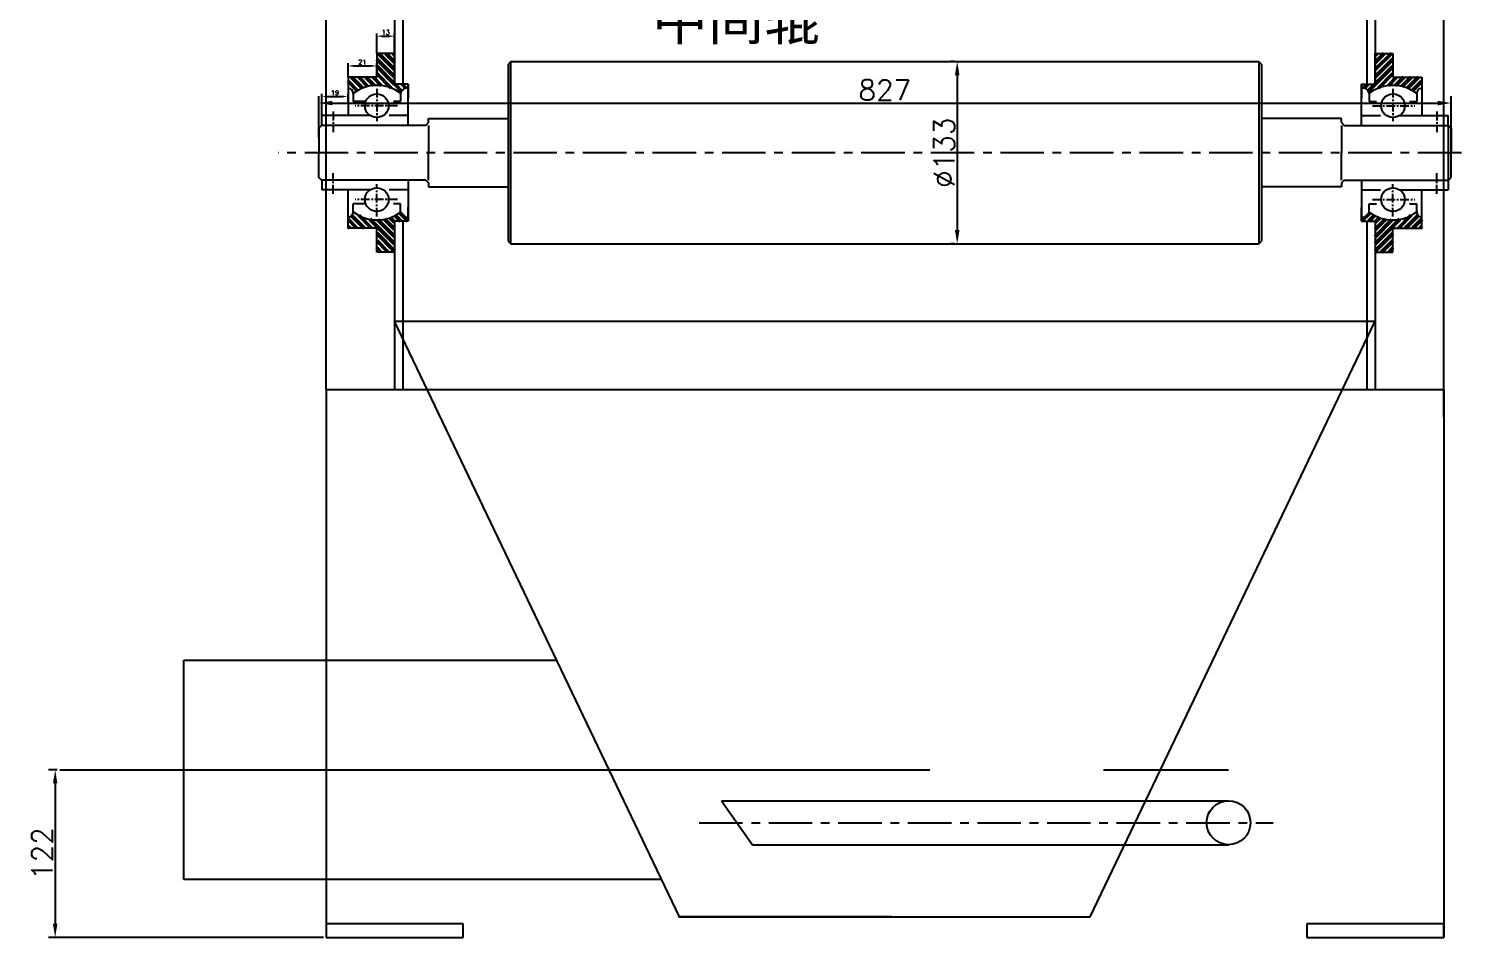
# Model space of a CAD drawing. Header units: inches. Extents: x -166203 to -65610, y -6981 to 11093.
# Drawn here: x -91319 to -90273, y 5191 to 5855 of the extents above; entities that cross this region are included whole.
import ezdxf

# ---------------------------------------------------------------- set-up
doc = ezdxf.new("R2010")
doc.units = ezdxf.units.IN
doc.header["$MEASUREMENT"] = 0
doc.linetypes.add('CENTERX2', pattern=[101.6, 63.5, -12.7, 12.7, -12.7])
doc.layers.get('0').update_dxf_attribs({"lineweight": 25})
doc.layers.get('Defpoints').update_dxf_attribs({"color": 5})
doc.layers.add('BODY', color=4, linetype='Continuous', lineweight=50)
doc.layers.add('中心线', color=1, linetype='CENTERX2')
doc.layers.add('细线', color=30, linetype='Continuous')
doc.styles.get("Standard").update_dxf_attribs({"font": 'txt.shx', "bigfont": 'whgtxt.shx'})
doc.dimstyles.get("Standard").update_dxf_attribs({"dimtxt": 15, "dimasz": 10, "dimexe": 5, "dimexo": 2, "dimgap": 2, "dimtad": 1, "dimdec": 0, "dimzin": 0, "dimdsep": 46, "dimtxsty": 'Standard', "dimcen": 0.09, "dimclrd": 4, "dimclre": 4, "dimclrt": 4, "dimadec": 1, "dimazin": 0, "dimtfac": 1, "dimtdec": 0, "dimtofl": 0, "dimtmove": 0, "dimatfit": 3, "dimfxl": 0, "dimtolj": 1, "dimtzin": 0, "dimarcsym": 0})
doc.dimstyles.new('副本 ISO-25$0', dxfattribs={"dimtxt": 3.5, "dimasz": 4, "dimexe": 2, "dimexo": 0, "dimgap": 1, "dimtad": 1, "dimdec": 0, "dimdsep": 46, "dimtxsty": 'Standard', "dimcen": 2.5, "dimclrd": 4, "dimclre": 4, "dimclrt": 4, "dimadec": 0, "dimazin": 0, "dimtfac": 1, "dimtdec": 0, "dimtmove": 0, "dimatfit": 3, "dimfxl": 0, "dimarcsym": 0})

# ---------------------------------------------------------------- blocks, each defined once
blk = doc.blocks.new('*D24')
at = {"color": 4, "lineweight": -2, "ltscale": 0.5}
for p, q in [((-91064.7, 5836.9), (-91064.7, 5851.5)), ((-91060.7, 5849.5), (-91055.7, 5849.5)), ((-91051.7, 5836.9), (-91051.7, 5851.5))]:
    blk.add_line(p, q, dxfattribs=at)
at = {"color": 4, "ltscale": 0.5}
for points in [[(-91060.7, 5850.2), (-91060.7, 5848.9), (-91064.7, 5849.5)], [(-91055.7, 5850.2), (-91055.7, 5848.9), (-91051.7, 5849.5)]]:
    blk.add_solid(points, dxfattribs=at)
at = {"layer": 'Defpoints', "color": 0, "ltscale": 0.5}
for p in [(-91051.7, 5849.5), (-91064.7, 5836.9), (-91051.7, 5836.9)]:
    blk.add_point(p, dxfattribs=at)
at = {"color": 4, "ltscale": 0.5, "insert": (-91058.2, 5852.3), "char_height": 3.5, "attachment_point": 5}
blk.add_mtext('13', dxfattribs=at)
blk = doc.blocks.new('*D25')
at = {"color": 4, "lineweight": -2, "ltscale": 0.5}
for p, q in [((-91085.7, 5819.5), (-91085.7, 5829.8)), ((-91081.7, 5827.8), (-91068.7, 5827.8)), ((-91064.7, 5819.5), (-91064.7, 5829.8))]:
    blk.add_line(p, q, dxfattribs=at)
at = {"color": 4, "ltscale": 0.5}
for points in [[(-91081.7, 5828.5), (-91081.7, 5827.1), (-91085.7, 5827.8)], [(-91068.7, 5828.5), (-91068.7, 5827.1), (-91064.7, 5827.8)]]:
    blk.add_solid(points, dxfattribs=at)
at = {"layer": 'Defpoints', "color": 0, "ltscale": 0.5}
for p in [(-91064.7, 5827.8), (-91085.7, 5819.5), (-91064.7, 5819.5)]:
    blk.add_point(p, dxfattribs=at)
at = {"color": 4, "ltscale": 0.5, "insert": (-91075.2, 5830.6), "char_height": 3.5, "attachment_point": 5}
blk.add_mtext('21', dxfattribs=at)
blk = doc.blocks.new('*D26')
at = {"color": 4, "lineweight": -2, "ltscale": 0.5}
for p, q in [((-91104.9, 5789.9), (-91104.9, 5807.5)), ((-91085.7, 5802.1), (-91085.7, 5807.5)), ((-91100.9, 5805.5), (-91089.7, 5805.5))]:
    blk.add_line(p, q, dxfattribs=at)
at = {"color": 4, "ltscale": 0.5}
for points in [[(-91100.9, 5806.1), (-91100.9, 5804.8), (-91104.9, 5805.5)], [(-91089.7, 5806.1), (-91089.7, 5804.8), (-91085.7, 5805.5)]]:
    blk.add_solid(points, dxfattribs=at)
at = {"layer": 'Defpoints', "color": 0, "ltscale": 0.5}
for p in [(-91085.7, 5805.5), (-91085.7, 5802.1), (-91104.9, 5789.9)]:
    blk.add_point(p, dxfattribs=at)
at = {"color": 4, "ltscale": 0.5, "insert": (-91095.3, 5808.2), "char_height": 3.5, "attachment_point": 5}
blk.add_mtext('19', dxfattribs=at)
blk = doc.blocks.new('*D48')
at = {"color": 4, "lineweight": -2, "ltscale": 0.5}
for p, q in [((-91298, 5313.8), (-91304.5, 5313.8)), ((-91299.5, 5303.8), (-91299.5, 5201.4)), ((-91103.7, 5191.4), (-91304.5, 5191.4))]:
    blk.add_line(p, q, dxfattribs=at)
at = {"color": 4, "ltscale": 0.5}
for points in [[(-91301.2, 5303.8), (-91297.9, 5303.8), (-91299.5, 5313.8)], [(-91301.2, 5201.4), (-91297.9, 5201.4), (-91299.5, 5191.4)]]:
    blk.add_solid(points, dxfattribs=at)
at = {"layer": 'Defpoints', "color": 0, "ltscale": 0.5}
for p in [(-91296, 5313.8), (-91299.5, 5191.4), (-91101.7, 5191.4)]:
    blk.add_point(p, dxfattribs=at)
at = {"color": 4, "ltscale": 0.5, "insert": (-91309, 5252.6), "char_height": 15, "attachment_point": 5, "rotation": 90}
blk.add_mtext('\\A1;122', dxfattribs=at)
blk = doc.blocks.new('*D51')
at = {"color": 4, "lineweight": -2, "ltscale": 0.5}
for p, q in [((-90642.9, 5830.9), (-90645.9, 5830.9)), ((-90640.9, 5820.9), (-90640.9, 5707.9)), ((-90642.9, 5697.9), (-90645.9, 5697.9))]:
    blk.add_line(p, q, dxfattribs=at)
at = {"color": 4, "ltscale": 0.5}
for points in [[(-90642.6, 5820.9), (-90639.2, 5820.9), (-90640.9, 5830.9)], [(-90642.6, 5707.9), (-90639.2, 5707.9), (-90640.9, 5697.9)]]:
    blk.add_solid(points, dxfattribs=at)
at = {"layer": 'Defpoints', "color": 0, "ltscale": 0.5}
for p in [(-90640.9, 5830.9), (-90640.9, 5697.9), (-90640.9, 5697.9)]:
    blk.add_point(p, dxfattribs=at)
at = {"color": 4, "ltscale": 0.5, "insert": (-90650.4, 5764.4), "char_height": 15, "attachment_point": 5, "rotation": 90}
blk.add_mtext('\\A1;%%C133', dxfattribs=at)
blk = doc.blocks.new('*D285')
at = {"color": 4, "lineweight": -2, "ltscale": 0.5}
for p, q in [((-91107.1, 5775.4), (-91107.1, 5805.7)), ((-91097.1, 5800.7), (-90290.2, 5800.7)), ((-90280.2, 5775.2), (-90280.2, 5805.7))]:
    blk.add_line(p, q, dxfattribs=at)
at = {"color": 4, "ltscale": 0.5}
for points in [[(-91097.1, 5802.3), (-91097.1, 5799), (-91107.1, 5800.7)], [(-90290.2, 5802.3), (-90290.2, 5799), (-90280.2, 5800.7)]]:
    blk.add_solid(points, dxfattribs=at)
at = {"layer": 'Defpoints', "color": 0, "ltscale": 0.5}
for p in [(-90280.2, 5800.7), (-91107.1, 5773.4), (-90280.2, 5773.2)]:
    blk.add_point(p, dxfattribs=at)
at = {"color": 4, "ltscale": 0.5, "insert": (-90693.7, 5810.2), "char_height": 15, "attachment_point": 5}
blk.add_mtext('\\A1;827', dxfattribs=at)

msp = doc.modelspace()

# ---------------------------------------------------------------- hatches: boundary and pattern name
at = {"layer": 'BODY', "ltscale": 0.5}
h = msp.add_hatch(dxfattribs=at)
h.set_pattern_fill('ANSI31', color=256, scale=30, style=0)
h.set_pattern_definition([(135, (-169658.805, 427.9583), (2.65165043, 2.65165043), [])])
h.paths.add_polyline_path([(-91047.3, 5807.8, -0.388218), (-91041.7, 5811.6), (-91041.7, 5814.4), (-91051.7, 5814.4), (-91051.7, 5836.9), (-91064.7, 5836.9), (-91064.7, 5819.5), (-91085.7, 5819.5), (-91085.7, 5811.2, -0.441219), (-91081.9, 5807.5, -0.341573)])
h.paths.add_polyline_path([(-91081.9, 5721.4, -0.441219), (-91085.7, 5717.6), (-91085.7, 5709.4), (-91064.7, 5709.4), (-91064.7, 5691.9), (-91051.7, 5691.9), (-91051.7, 5714.4), (-91041.7, 5714.4), (-91041.7, 5717.3, -0.388218), (-91047.3, 5721.1, -0.341573)])
h = msp.add_hatch(dxfattribs=at)
h.set_pattern_fill('ANSI31', color=256, scale=30, style=0)
h.set_pattern_definition([(45, (-11728.5155, 427.9583), (-2.65165043, 2.65165043), [])])
h.paths.add_polyline_path([(-90305.4, 5807.5, -0.441219), (-90301.7, 5811.2), (-90301.7, 5819.5), (-90322.7, 5819.5), (-90322.7, 5836.9), (-90335.7, 5836.9), (-90335.7, 5814.4), (-90345.7, 5814.4), (-90345.7, 5811.6, -0.388218), (-90340, 5807.8, -0.341573)])
h.paths.add_polyline_path([(-90340, 5721.1, -0.388218), (-90345.7, 5717.3), (-90345.7, 5714.4), (-90335.7, 5714.4), (-90335.7, 5691.9), (-90322.7, 5691.9), (-90322.7, 5709.4), (-90301.7, 5709.4), (-90301.7, 5717.6, -0.441219), (-90305.4, 5721.4, -0.341573)])

# ---------------------------------------------------------------- linework, layer by layer
at = {"ltscale": 0.04}
for p, q in [((-91051.7, 5836.9), (-91064.7, 5836.9)), ((-91051.7, 5836.9), (-91064.7, 5836.9)), ((-91064.7, 5836.9), (-91064.7, 5819.5)), ((-91051.7, 5814.4), (-91051.7, 5836.9)), ((-90335.7, 5814.4), (-90335.7, 5836.9)), ((-90335.7, 5836.9), (-90322.7, 5836.9)), ((-90335.7, 5836.9), (-90322.7, 5836.9)), ((-90322.7, 5836.9), (-90322.7, 5819.5)), ((-91085.7, 5819.5), (-91085.7, 5792)), ((-91064.7, 5819.5), (-91085.7, 5819.5)), ((-90322.7, 5819.5), (-90301.7, 5819.5)), ((-90301.7, 5819.5), (-90301.7, 5792)), ((-91081.9, 5807.5), (-91081.9, 5801.7)), ((-91041.7, 5814.4), (-91051.7, 5814.4)), ((-91047.3, 5807.8), (-91047.3, 5801.7)), ((-91041.7, 5784.4), (-91041.7, 5814.4)), ((-91041.7, 5814.4), (-91041.7, 5804.4)), ((-90345.7, 5784.4), (-90345.7, 5814.4)), ((-90345.7, 5814.4), (-90345.7, 5804.4)), ((-90345.7, 5814.4), (-90335.7, 5814.4)), ((-90340, 5807.8), (-90340, 5801.7)), ((-90305.4, 5807.5), (-90305.4, 5801.7)), ((-91072.7, 5801.7), (-91081.9, 5801.7)), ((-91047.3, 5801.7), (-91052.6, 5801.7)), ((-90340, 5801.7), (-90334.7, 5801.7)), ((-90310.6, 5801.7), (-90305.4, 5801.7)), ((-91069.8, 5791.7), (-91104.9, 5791.7)), ((-91104.9, 5784.4), (-91104.9, 5791.7)), ((-91041.7, 5791.7), (-91055.6, 5791.7)), ((-90360.3, 5786.4), (-90358.3, 5784.4)), ((-90345.7, 5791.7), (-90331.8, 5791.7)), ((-90317.6, 5791.7), (-90282.5, 5791.7)), ((-90282.5, 5784.4), (-90282.5, 5791.7)), ((-91107.1, 5782.4), (-91105.1, 5784.4)), ((-91107.1, 5782.4), (-91107.1, 5764.4)), ((-91029, 5784.4), (-91105.1, 5784.4)), ((-91027, 5784.4), (-91027, 5764.4)), ((-90360.3, 5784.4), (-90360.3, 5764.4)), ((-90358.3, 5784.4), (-90282.2, 5784.4)), ((-90282.2, 5784.4), (-90280.2, 5782.4)), ((-90280.2, 5782.4), (-90280.2, 5764.4)), ((-91107.1, 5746.4), (-91107.1, 5764.4)), ((-91027, 5744.4), (-91027, 5764.4)), ((-90360.3, 5744.4), (-90360.3, 5764.4)), ((-90280.2, 5746.4), (-90280.2, 5764.4)), ((-91105.1, 5744.4), (-91107.1, 5746.4)), ((-91029, 5744.4), (-91105.1, 5744.4)), ((-91104.9, 5744.4), (-91104.9, 5737.2)), ((-91041.7, 5744.4), (-91041.7, 5714.4)), ((-90358.3, 5744.4), (-90282.2, 5744.4)), ((-90345.7, 5744.4), (-90345.7, 5714.4)), ((-90282.5, 5744.4), (-90282.5, 5737.2)), ((-90282.2, 5744.4), (-90280.2, 5746.4)), ((-91069.8, 5737.2), (-91104.9, 5737.2)), ((-91085.7, 5709.4), (-91085.7, 5736.9)), ((-91041.7, 5737.2), (-91055.6, 5737.2)), ((-90345.7, 5737.2), (-90331.8, 5737.2)), ((-90317.6, 5737.2), (-90282.5, 5737.2)), ((-90301.7, 5709.4), (-90301.7, 5736.9)), ((-91072.7, 5727.2), (-91081.9, 5727.2)), ((-91081.9, 5721.4), (-91081.9, 5727.2)), ((-91047.3, 5727.2), (-91052.6, 5727.2)), ((-91047.3, 5721.1), (-91047.3, 5727.2)), ((-91041.7, 5714.4), (-91041.7, 5724.4)), ((-90345.7, 5714.4), (-90345.7, 5724.4)), ((-90340, 5721.1), (-90340, 5727.2)), ((-90340, 5727.2), (-90334.7, 5727.2)), ((-90310.6, 5727.2), (-90305.4, 5727.2)), ((-90305.4, 5721.4), (-90305.4, 5727.2)), ((-91041.7, 5714.4), (-91051.7, 5714.4)), ((-91051.7, 5714.4), (-91051.7, 5691.9)), ((-90345.7, 5714.4), (-90335.7, 5714.4)), ((-90335.7, 5714.4), (-90335.7, 5691.9)), ((-91064.7, 5709.4), (-91085.7, 5709.4)), ((-91064.7, 5691.9), (-91064.7, 5709.4)), ((-90322.7, 5691.9), (-90322.7, 5709.4)), ((-90322.7, 5709.4), (-90301.7, 5709.4)), ((-91051.7, 5691.9), (-91064.7, 5691.9)), ((-91051.7, 5691.9), (-91064.7, 5691.9)), ((-90335.7, 5691.9), (-90322.7, 5691.9)), ((-90335.7, 5691.9), (-90322.7, 5691.9))]:
    msp.add_line(p, q, dxfattribs=at)
for p, q in [((-90968.7, 5828.9), (-90966.7, 5830.9)), ((-90966.7, 5830.9), (-90420.7, 5830.9)), ((-90968.7, 5699.9), (-90966.7, 5697.9)), ((-90966.7, 5697.9), (-90420.7, 5697.9))]:
    msp.add_line(p, q)
at = {"ltscale": 0.5}
for p, q in [((-90968.7, 5828.9), (-90968.7, 5699.9)), ((-90966.7, 5697.9), (-90966.7, 5830.9)), ((-90420.7, 5830.9), (-90418.7, 5828.9)), ((-90420.7, 5830.9), (-90420.7, 5697.9)), ((-90418.7, 5828.9), (-90418.7, 5699.9)), ((-91029, 5784.4), (-91027, 5786.4)), ((-91027, 5786.4), (-91027, 5789.4)), ((-91027, 5789.4), (-90968.7, 5789.4)), ((-90360.3, 5789.4), (-90418.7, 5789.4)), ((-90360.3, 5786.4), (-90360.3, 5789.4)), ((-90282.5, 5784.4), (-90282.5, 5744.4)), ((-90280.2, 5764.4), (-90280.2, 5781.9)), ((-91029, 5744.4), (-91027, 5742.4)), ((-90358.3, 5744.4), (-90360.3, 5742.4)), ((-91027, 5742.4), (-91027, 5739.4)), ((-91027, 5739.4), (-90968.7, 5739.4)), ((-90360.3, 5739.4), (-90418.7, 5739.4)), ((-90360.3, 5742.4), (-90360.3, 5739.4)), ((-90420.7, 5697.9), (-90418.7, 5699.9)), ((-90813.1, 5291.1), (-90790.4, 5259.1)), ((-91001.7, 5201.4), (-91101.7, 5201.4)), ((-91001.7, 5191.4), (-91001.7, 5201.4)), ((-90285.7, 5201.4), (-90385.7, 5201.4)), ((-90385.7, 5201.4), (-90385.7, 5191.4)), ((-90285.7, 5191.4), (-90285.7, 5201.4))]:
    msp.add_line(p, q, dxfattribs=at)
at = {"ltscale": 0.03}
for p, q in [((-91101.7, 5591.4), (-91101.7, 5191.4)), ((-90285.7, 5591.4), (-90285.7, 5191.4)), ((-91101.7, 5191.4), (-91001.7, 5191.4)), ((-90385.7, 5191.4), (-90285.7, 5191.4))]:
    msp.add_line(p, q, dxfattribs=at)
at = {"ltscale": 10}
for p, q in [((-91205.5, 5233.8), (-91205.5, 5393.8)), ((-91205.5, 5393.8), (-90933.3, 5393.8)), ((-90813.1, 5291.1), (-90442.8, 5291.1)), ((-90790.4, 5259.1), (-90442.8, 5259.1)), ((-90856.8, 5233.8), (-91205.5, 5233.8))]:
    msp.add_line(p, q, dxfattribs=at)
at = {"ltscale": 0.04}
for centre in [(-91064.7, 5798.7), (-90322.7, 5798.7), (-91064.7, 5730.2), (-90322.7, 5730.2)]:
    msp.add_circle(centre, 8.62, dxfattribs=at)
at = {"ltscale": 0.5}
msp.add_circle((-90442.8, 5275.1), 16, dxfattribs=at)
at = {"ltscale": 0.04}
for centre, radius, start, end in [((-91085.5, 5807.7), 3.59, 357.1677, 92.3995), ((-91064.4, 5785.3), 28.3, 52.7692, 128.2043), ((-91042.4, 5806.6), 5.06, 81.3246, 166.193), ((-90344.9, 5806.6), 5.06, 13.807, 98.6754), ((-90322.9, 5785.3), 28.3, 51.7957, 127.2308), ((-90301.8, 5807.7), 3.59, 87.6005, 182.8323), ((-91085.5, 5721.2), 3.59, 267.6005, 2.8323), ((-91064.4, 5743.6), 28.3, 231.7957, 307.2308), ((-91042.4, 5722.3), 5.06, 193.807, 278.6754), ((-90344.9, 5722.3), 5.06, 261.3246, 346.193), ((-90322.9, 5743.6), 28.3, 232.7692, 308.2043), ((-90301.8, 5721.2), 3.59, 177.1677, 272.3995)]:
    msp.add_arc(centre, radius, start, end, dxfattribs=at)
at = {"layer": '中心线', "ltscale": 0.1}
for p, q in [((-91064.7, 5811), (-91064.7, 5787.5)), ((-90322.7, 5811), (-90322.7, 5787.5)), ((-91049.6, 5798.7), (-91080.5, 5798.7)), ((-90337.7, 5798.7), (-90306.8, 5798.7)), ((-91096.6, 5794.4), (-91096.6, 5779.5)), ((-90290.8, 5794.4), (-90290.8, 5779.5)), ((-91096.6, 5734.5), (-91096.6, 5749.4)), ((-90290.8, 5734.5), (-90290.8, 5749.4)), ((-91064.7, 5717.8), (-91064.7, 5741.4)), ((-90322.7, 5717.8), (-90322.7, 5741.4)), ((-91049.6, 5730.2), (-91080.5, 5730.2)), ((-90337.7, 5730.2), (-90306.8, 5730.2))]:
    msp.add_line(p, q, dxfattribs=at)
at = {"layer": '中心线', "ltscale": 0.5}
for p, q in [((-90272.8, 5764.4), (-91136.7, 5764.4)), ((-90829.3, 5275.1), (-90410.1, 5275.1))]:
    msp.add_line(p, q, dxfattribs=at)
at = {"layer": '中心线', "ltscale": 10}
msp.add_line((-91296, 5313.8), (-90442.8, 5313.8), dxfattribs=at)
at = {"layer": '细线', "ltscale": 2}
for p, q in [((-91045.7, 6493.4), (-91045.7, 5814.4)), ((-91101.7, 5591.4), (-91101.7, 6103.4)), ((-91051.7, 6103.4), (-91051.7, 5814.4)), ((-90341.7, 5951.4), (-90341.7, 5814.4)), ((-90335.7, 5951.4), (-90335.7, 5814.4)), ((-90285.7, 5591.4), (-90285.7, 5948.2)), ((-90285.7, 5571.4), (-90285.7, 5737.2)), ((-91051.7, 5714.4), (-91051.7, 5591.4)), ((-91051.7, 5714.4), (-91051.7, 5591.4)), ((-91045.7, 5714.4), (-91045.7, 5591.4)), ((-90341.7, 5714.4), (-90341.7, 5591.4)), ((-90335.7, 5714.4), (-90335.7, 5591.4)), ((-90335.7, 5714.4), (-90335.7, 5591.4)), ((-91051.7, 5641.4), (-90335.7, 5641.4)), ((-91051.7, 5641.4), (-90335.7, 5641.4)), ((-90843.7, 5206.4), (-91051.7, 5641.4)), ((-90543.7, 5206.4), (-90335.7, 5641.4)), ((-91101.7, 5591.4), (-90285.7, 5591.4)), ((-90688.7, 5206.4), (-90844.7, 5206.4)), ((-90843.7, 5206.4), (-90543.7, 5206.4))]:
    msp.add_line(p, q, dxfattribs=at)

# ---------------------------------------------------------------- texts
at = {"color": 4, "ltscale": 0.5, "insert": (-90863.8, 5876.8), "char_height": 30, "width": 306.267, "attachment_point": 1}
msp.add_mtext('{\\fSimSun|b0|i0|c134|p2;中间辊}', dxfattribs=at)

# ---------------------------------------------------------------- dimensions: what is measured, and where the dimension line sits
at = {"ltscale": 0.5}
for base, p1, p2, picture, middle in [((-91051.7, 5849.5), (-91064.7, 5836.9), (-91051.7, 5836.9), '*D24', (-91058.2, 5852.3)), ((-91064.7, 5827.8), (-91085.7, 5819.5), (-91064.7, 5819.5), '*D25', (-91075.2, 5830.6)), ((-91085.7, 5805.5), (-91104.9, 5789.9), (-91085.7, 5802.1), '*D26', (-91095.3, 5808.2))]:
    dim = msp.add_linear_dim(base=base, p1=p1, p2=p2, dimstyle='副本 ISO-25$0', dxfattribs=at)
    dim.commit()
    dim.dimension.update_dxf_attribs({"geometry": picture, "text_midpoint": middle})
dim = msp.add_linear_dim(base=(-90640.9, 5697.9), p1=(-90640.9, 5830.9), p2=(-90640.9, 5697.9), angle=90, text='%%C<>', dimstyle='Standard', dxfattribs=at)
dim.commit()
dim.dimension.update_dxf_attribs({"geometry": '*D51', "text_midpoint": (-90650.4, 5764.4)})
dim = msp.add_linear_dim(base=(-90280.2, 5800.7), p1=(-91107.1, 5773.4), p2=(-90280.2, 5773.2), dimstyle='Standard', dxfattribs=at)
dim.commit()
dim.dimension.update_dxf_attribs({"geometry": '*D285', "text_midpoint": (-90693.7, 5800.7), "dimtype": 160})
dim = msp.add_linear_dim(base=(-91299.5, 5191.4), p1=(-91296, 5313.8), p2=(-91101.7, 5191.4), angle=90, dimstyle='Standard', dxfattribs=at)
dim.commit()
dim.dimension.update_dxf_attribs({"geometry": '*D48', "text_midpoint": (-91309, 5252.6)})

doc.saveas('drawing.dxf')
